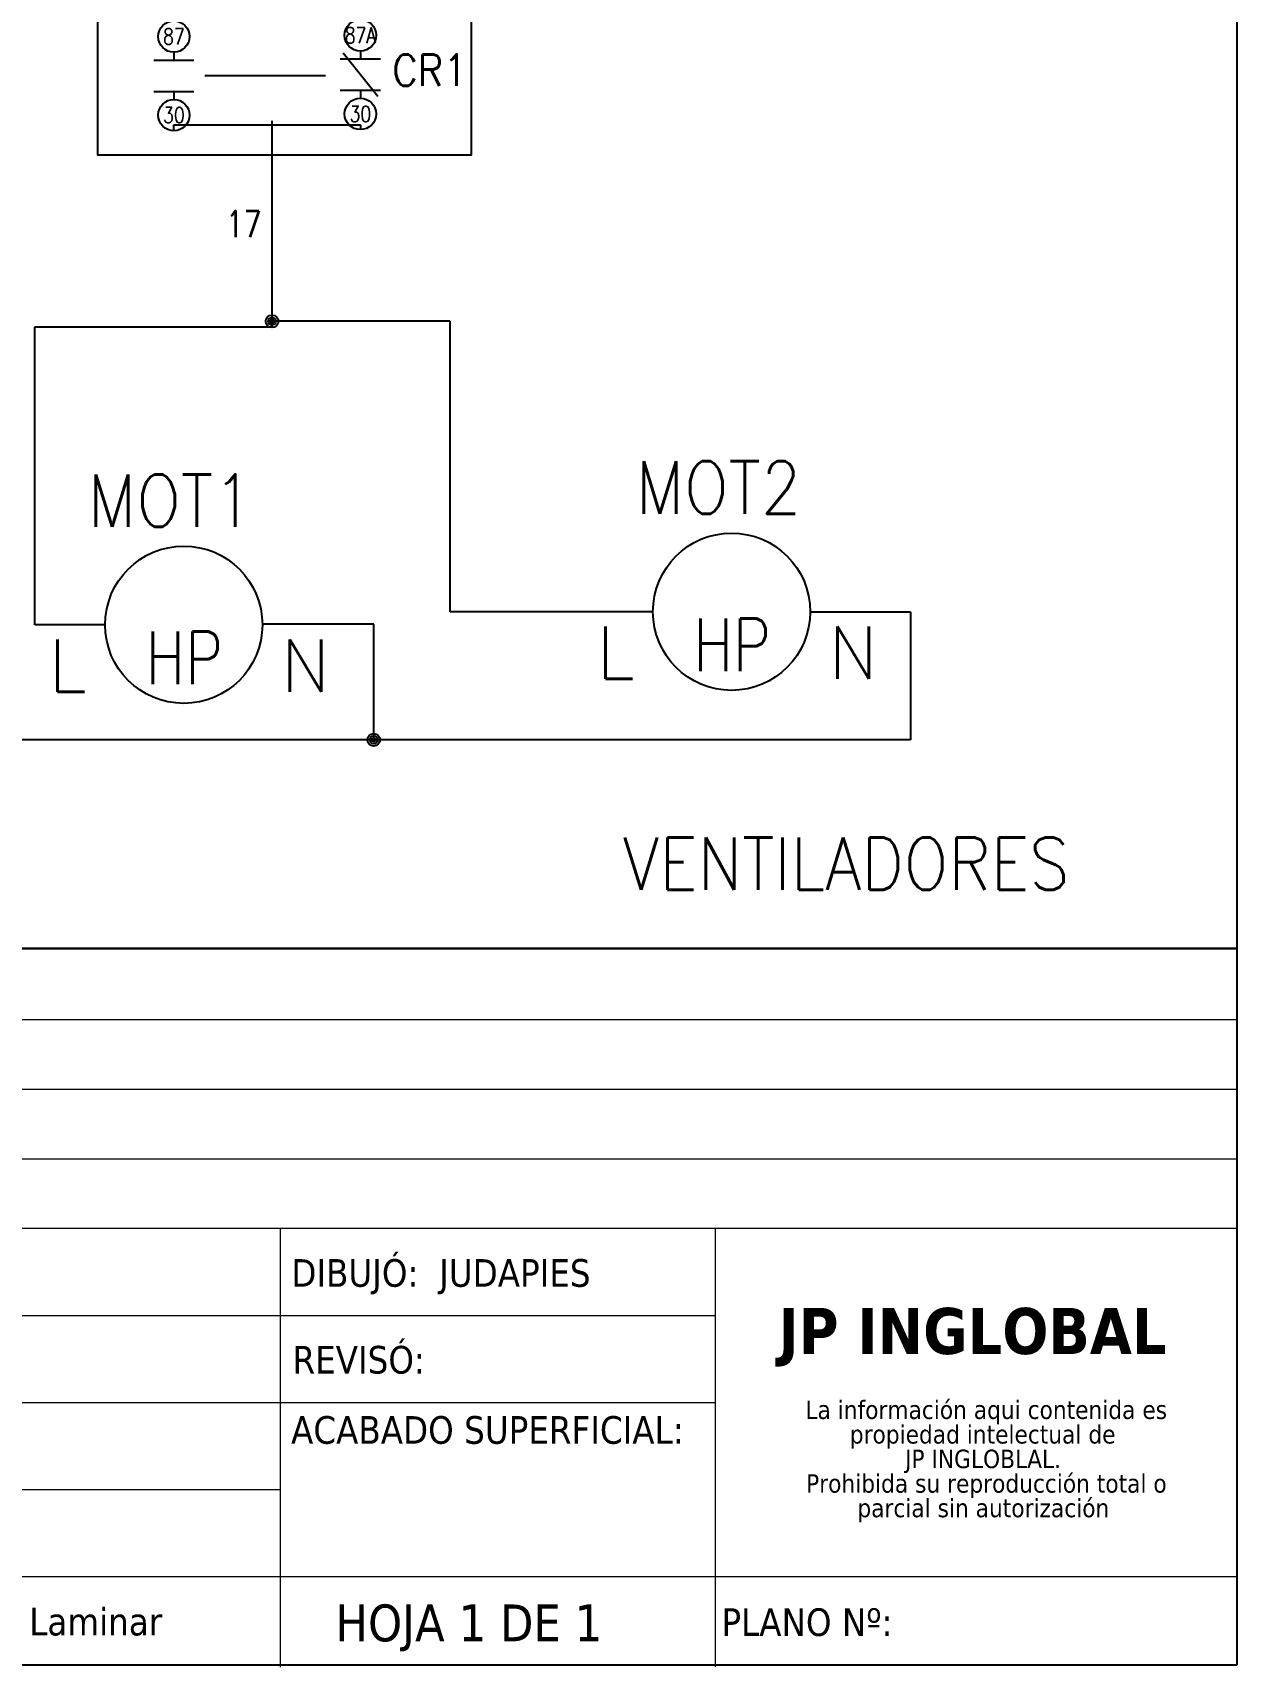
# Model space of a CAD drawing. Header units: millimetres. Extents: x 123.5 to 144.3, y 105.4 to 121.6.
# Drawn here: x 138.51 to 144.26, y 105.39 to 113.19 of the extents above; entities that cross this region are included whole.
import ezdxf
from ezdxf.enums import TextEntityAlignment as Align

# ---------------------------------------------------------------- set-up
doc = ezdxf.new("R2010")
doc.units = ezdxf.units.MM
doc.linetypes.add('CENTERX2', pattern=[20.32, 12.7, -2.54, 2.54, -2.54])
for name, color, linetype in [('CONTORNO', 179, 'Continuous'), ('DESC', 250, 'Continuous'), ('LINK', 9, 'Continuous'), ('MISC', 7, 'Continuous'), ('SYMS', 7, 'Continuous'), ('TAGS', 250, 'Continuous'), ('TERMS', 250, 'Continuous'), ('WIRES', 7, 'Continuous')]:
    doc.layers.add(name, color=color, linetype=linetype)
doc.layers.add('WIRENO', color=7, linetype='Continuous', true_color=0x000000)
doc.styles.add('SLDTEXTSTYLE0', font='tahoma.ttf')
doc.styles.add('SLDTEXTSTYLE1', font='')
doc.styles.add('WD', font='romans.shx')
doc.styles.get('SLDTEXTSTYLE1').set_extended_font_data('Tahoma', bold=True)

# ---------------------------------------------------------------- blocks, each defined once
blk = doc.blocks.new('SW_NOTE_2')
at = {"layer": 'CONTORNO', "color": 0, "char_height": 1.05833, "attachment_point": 2, "style": 'SLDTEXTSTYLE0'}
for s, insert in [('La información aqui contenida es ', (10.286, 1.344)), ('propiedad intelectual de', (10.082, -0.067)), ('JP INGLOBLAL.', (10.103, -1.478)), ('Prohibida su reproducción total o ', (10.297, -2.889)), ('parcial sin autorización', (10.121, -4.3))]:
    blk.add_mtext(s, dxfattribs=dict(at, insert=insert))
blk = doc.blocks.new('VCR21T')
for p, q in [((0, 0.0938), (0, 0.0625)), ((0, -0.0625), (0, -0.0938))]:
    blk.add_line(p, q)
at = {"linetype": 'Continuous'}
for p, q in [((-0.08, 0.0625), (0.08, 0.0625)), ((-0.08, -0.0625), (0.08, -0.0625))]:
    blk.add_line(p, q, dxfattribs=at)
for centre in [(0, 0.1562), (0, -0.1562)]:
    blk.add_circle(centre, 0.0625)
at = {"style": 'WD'}
for tag, p, width in [('INST', (0.125, 0.3258), 0.7), ('LOC', (0.125, 0.1562), 0.7), ('TAG2', (0.1269, -0.045), 0.9), ('XREF', (0.1287, -0.1994), 0.7), ('DESC1', (0.1287, -0.3514), 0.7), ('DESC2', (0.1287, -0.4987), 0.7), ('DESC3', (0.1287, -0.646), 0.7)]:
    blk.add_attdef(tag, p, '', height=0.125, dxfattribs=dict(at, width=width))
for tag, p, height, flags in [('X2TERM01', (0, 0.2188), 0.0125, 1), ('FAMILY', (-0.1808, 0.0031), 0.01, 9), ('CONTACT', (-0.1808, -0.0135), 0.01, 1), ('X8TERM02', (0, -0.2188), 0.0125, 1)]:
    blk.add_attdef(tag, p, '', height=height, dxfattribs=dict(at, flags=flags))
at = {"linetype": 'Continuous', "style": 'WD', "width": 0.8, "flags": 8}
for tag, p in [('TERM01', (0, 0.1562)), ('TERM02', (0, -0.1562))]:
    blk.add_attdef(tag, text='', height=0.0625, dxfattribs=at).set_placement(p, align=Align.MIDDLE_CENTER)
at = {"color": 7, "style": 'WD'}
for tag, p in [('X4LINK', (-0.1406, 0)), ('X1LINK', (0.125, 0))]:
    blk.add_attdef(tag, p, '', height=0.01, dxfattribs=at)
blk = doc.blocks.new('VCR22T')
at = {"linetype": 'Continuous'}
for p, q in [((-0.0687, 0.0859), (0.0687, -0.0859)), ((-0.08, 0.0625), (0.08, 0.0625)), ((-0.08, -0.0625), (0.08, -0.0625))]:
    blk.add_line(p, q, dxfattribs=at)
for p, q in [((0, 0.0938), (0, 0.0625)), ((0, -0.0625), (0, -0.0938))]:
    blk.add_line(p, q)
for centre in [(0, 0.1562), (0, -0.1562)]:
    blk.add_circle(centre, 0.0625)
at = {"style": 'WD'}
for tag, p, width in [('INST', (0.125, 0.3258), 0.7), ('LOC', (0.125, 0.1562), 0.7), ('TAG2', (0.1269, -0.045), 0.9), ('XREF', (0.1287, -0.1994), 0.7), ('DESC1', (0.1287, -0.3514), 0.7), ('DESC2', (0.1287, -0.4987), 0.7), ('DESC3', (0.1287, -0.646), 0.7)]:
    blk.add_attdef(tag, p, '', height=0.125, dxfattribs=dict(at, width=width))
for tag, p, height, flags in [('X2TERM01', (0, 0.2188), 0.0125, 1), ('FAMILY', (-0.1808, 0.0031), 0.01, 9), ('CONTACT', (-0.1808, -0.0135), 0.01, 1), ('X8TERM02', (0, -0.2188), 0.0125, 1)]:
    blk.add_attdef(tag, p, '', height=height, dxfattribs=dict(at, flags=flags))
at = {"linetype": 'Continuous', "style": 'WD', "width": 0.8, "flags": 8}
for tag, p in [('TERM01', (0, 0.1562)), ('TERM02', (0, -0.1562))]:
    blk.add_attdef(tag, text='', height=0.0625, dxfattribs=at).set_placement(p, align=Align.MIDDLE_CENTER)
at = {"color": 7, "style": 'WD'}
for tag, p in [('X4LINK', (-0.1406, 0)), ('X1LINK', (0.125, 0))]:
    blk.add_attdef(tag, p, '', height=0.01, dxfattribs=at)
blk = doc.blocks.new('rele')
at = {"layer": 'DESC'}
blk.add_lwpolyline([(136.6544, 114.667), (138.1382, 114.667), (138.1382, 114.0068), (136.6544, 114.0068)], close=True, dxfattribs=at)
at = {"layer": 'LINK'}
blk.add_lwpolyline([(137.0797, 114.3228), (137.5597, 114.3228)], dxfattribs=at)
at = {"layer": 'WIRES'}
for p, q in [((136.9565, 114.103), (136.9565, 114.127)), ((136.9565, 114.127), (137.6979, 114.127)), ((137.6979, 114.127), (137.6979, 114.1079))]:
    blk.add_line(p, q, dxfattribs=at)
at = {"layer": 'SYMS'}
ref = blk.add_blockref('VCR21T', (136.9565, 114.3217), dxfattribs=at)
ref.add_attrib('TERM02', '30', dxfattribs={"layer": 'TERMS', "linetype": 'Continuous', "height": 0.0625, "style": 'WD', "width": 0.8, "flags": 8}).set_placement((136.9565, 114.1655), align=Align.MIDDLE_CENTER)
ref.add_attrib('TERM01', '87', dxfattribs={"layer": 'TERMS', "linetype": 'Continuous', "height": 0.0625, "style": 'WD', "width": 0.8, "flags": 8}).set_placement((136.9565, 114.478), align=Align.MIDDLE_CENTER)
ref = blk.add_blockref('VCR22T', (137.6979, 114.3266), dxfattribs=at)
ref.add_attrib('TAG2', 'CR1', (137.8249, 114.2816), dxfattribs={"layer": 'TAGS', "height": 0.125, "style": 'WD', "width": 0.9})
ref.add_attrib('TERM02', '30', dxfattribs={"layer": 'TERMS', "linetype": 'Continuous', "height": 0.0625, "style": 'WD', "width": 0.8, "flags": 8}).set_placement((137.6979, 114.1704), align=Align.MIDDLE_CENTER)
ref.add_attrib('TERM01', '87A', dxfattribs={"layer": 'TERMS', "linetype": 'Continuous', "height": 0.0625, "style": 'WD', "width": 0.8, "flags": 8}).set_placement((137.6979, 114.4829), align=Align.MIDDLE_CENTER)
blk = doc.blocks.new('HMO12')
blk.add_circle((0, 0), 0.1875)
at = {"style": 'WD'}
for tag, width, p in [('INST', 0.7, (-0.0257, 0.5595)), ('LOC', 0.7, (-0.0257, 0.3899)), ('TAG1', 0.9, (-0.0312, 0.2336)), ('RATING1', 0.8, (0, 0))]:
    blk.add_attdef(tag, text='', height=0.125, dxfattribs=dict(at, width=width)).set_placement(p, align=Align.CENTER)
at = {"style": 'WD', "flags": 9}
blk.add_attdef('FAMILY', text='', height=0.01, dxfattribs=at).set_placement((-0.0053, 0.1698), align=Align.CENTER)
at = {"linetype": 'Continuous', "style": 'WD', "flags": 1}
for tag, p in [('CAT', (0, 0.1593)), ('MFG', (0, 0.1404))]:
    blk.add_attdef(tag, text='', height=0.01, dxfattribs=at).set_placement(p, align=Align.MIDDLE)
at = {"style": 'WD'}
for tag, p, width in [('DESC1', (1.126, 0.0461), 0.9), ('DESC2', (1.126, -0.1101), 0.9), ('DESC3', (1.126, -0.2664), 0.9), ('RATING3', (1.125, -0.4226), 0.8), ('RATING4', (1.125, -0.5789), 0.8), ('WDTAGALT', (1.125, -0.75), 0.7)]:
    blk.add_attdef(tag, p, '', height=0.125, dxfattribs=dict(at, width=width))
at = {"linetype": 'Continuous', "style": 'WD', "flags": 9}
blk.add_attdef('ASSYCODE', text='', height=0.01, dxfattribs=at).set_placement((0, 0.125), align=Align.CENTER)
at = {"style": 'WD', "flags": 1}
for tag, p in [('X4TERM01', (-0.1875, 0)), ('X1TERM02', (0.1875, 0)), ('X0TERM03', (0.1326, -0.1326))]:
    blk.add_attdef(tag, p, '', height=0.0125, dxfattribs=at)
at = {"linetype": 'Continuous', "style": 'WD'}
blk.add_attdef('TERM01', text='', height=0.125, dxfattribs=at).set_placement((-0.2312, -0.0349), align=Align.TOP_RIGHT)
at = {"style": 'WD', "width": 0.8}
blk.add_attdef('RATING2', text='', height=0.125, dxfattribs=at).set_placement((0.0012, -0.0165), align=Align.TOP_CENTER)
at = {"linetype": 'Continuous', "style": 'WD'}
for tag, p in [('TERM02', (0.2312, -0.0349)), ('TERM03', (0.0625, -0.2188))]:
    blk.add_attdef(tag, text='', height=0.125, dxfattribs=at).set_placement(p, align=Align.TOP_LEFT)
blk = doc.blocks.new('WDDOT')
for radius in [0.03, 0.0187, 0.00929]:
    blk.add_circle((0, 0), radius)
blk = doc.blocks.new('WD_WNV')
at = {"style": 'WD', "flags": 1}
for tag, p in [('W01USER', (-0.0625, 0.0938)), ('W02USER', (-0.0625, 0.0859)), ('W03USER', (-0.0625, 0.0781)), ('W04USER', (-0.0625, 0.0703)), ('W05USER', (-0.0625, 0.0625)), ('W06USER', (-0.0625, 0.0547)), ('W07USER', (-0.0625, 0.0469)), ('W08USER', (-0.0625, 0.0391)), ('W09USER', (-0.0625, 0.0312)), ('W10USER', (-0.0625, 0.0234))]:
    blk.add_attdef(tag, text='', height=0.005, dxfattribs=at).set_placement(p, align=Align.CENTER)
at = {"linetype": 'Continuous', "style": 'WD', "width": 0.8}
blk.add_attdef('WIRENO', text='', height=0.125, dxfattribs=at).set_placement((-0.05, 0), align=Align.MIDDLE_RIGHT)

msp = doc.modelspace()

# ---------------------------------------------------------------- linework, layer by layer
at = {"color": 7, "linetype": 'Continuous'}
for p, q in [((144.2555, 105.4055), (144.2555, 121.5905)), ((123.5055, 105.4055), (144.2555, 105.4055))]:
    msp.add_line(p, q, dxfattribs=at)
at = {"color": 7, "linetype": 'Continuous', "lineweight": 30}
msp.add_line((144.2555, 108.8229), (133.462, 108.8229), dxfattribs=at)
at = {"color": 7, "linetype": 'CENTERX2', "lineweight": 0}
for p in [(144.2555, 108.8229), (133.462, 105.4055)]:
    msp.add_line(p, (144.2555, 105.4055), dxfattribs=at)
at = {"color": 7, "linetype": 'Continuous', "lineweight": 0}
for p, q in [((144.2555, 108.4823), (135.8725, 108.4823)), ((144.2555, 108.1503), (135.8725, 108.1503)), ((144.2555, 107.8183), (135.8725, 107.8183)), ((144.2555, 107.4863), (133.4655, 107.4863)), ((139.6906, 107.4863), (139.6906, 105.3945)), ((141.7655, 107.4863), (141.7655, 105.3969)), ((141.7655, 107.0713), (135.5405, 107.0713)), ((141.7655, 106.6563), (133.4651, 106.6563)), ((139.6906, 106.2413), (133.4651, 106.2413)), ((144.2555, 105.8263), (133.4651, 105.8263))]:
    msp.add_line(p, q, dxfattribs=at)
at = {"layer": 'WIRES'}
for p, q in [((139.6511, 111.7861), (139.6511, 112.7691)), ((138.519, 110.3662), (138.519, 111.7861)), ((138.519, 111.7861), (139.6511, 111.7861)), ((140.5002, 111.8131), (139.6511, 111.8131)), ((140.5002, 110.4283), (140.5002, 111.8131)), ((141.4681, 110.4283), (140.5002, 110.4283)), ((142.2181, 110.4283), (142.6971, 110.4283)), ((142.6971, 110.4283), (142.6971, 109.8174)), ((138.8549, 110.3662), (138.519, 110.3662)), ((140.1363, 110.3694), (139.6049, 110.3694)), ((140.1363, 109.8174), (140.1363, 110.3694)), ((140.1363, 109.8174), (138.1613, 109.8174)), ((142.6971, 109.8174), (140.1363, 109.8174))]:
    msp.add_line(p, q, dxfattribs=at)

# ---------------------------------------------------------------- block references
at = {"layer": 'CONTORNO', "color": 7, "xscale": 0.083, "yscale": 0.083, "zscale": 0.083}
msp.add_blockref('SW_NOTE_2', (142.204, 106.555), dxfattribs=at)
at = {"layer": 'DESC', "xscale": 1.2, "yscale": 1.2, "zscale": 1.2}
msp.add_blockref('rele', (-25.165, -24.2022), dxfattribs=at)
at = {"layer": 'SYMS'}
for p in [(139.6511, 111.8131), (140.1363, 109.8174)]:
    msp.add_blockref('WDDOT', p, dxfattribs=at)
ref = msp.add_blockref('HMO12', (139.2299, 110.3662), dxfattribs=dict(at, xscale=2, yscale=2, zscale=2))
ref.add_attrib('TERM02', 'N', dxfattribs={"layer": 'TERMS', "linetype": 'Continuous', "height": 0.25, "style": 'WD'}).set_placement((139.6924, 110.2963), align=Align.TOP_LEFT)
ref.add_attrib('TERM01', 'L', dxfattribs={"layer": 'TERMS', "linetype": 'Continuous', "height": 0.25, "style": 'WD'}).set_placement((138.7674, 110.2963), align=Align.TOP_RIGHT)
ref.add_attrib('RATING2', 'HP', dxfattribs={"layer": 'MISC', "height": 0.25, "style": 'WD', "width": 0.8}).set_placement((139.2324, 110.3332), align=Align.TOP_CENTER)
ref.add_attrib('TAG1', 'MOT1', dxfattribs={"layer": 'TAGS', "height": 0.25, "style": 'WD', "width": 0.9}).set_placement((139.1674, 110.8334), align=Align.CENTER)
ref = msp.add_blockref('HMO12', (141.8431, 110.4283), dxfattribs=dict(at, xscale=2, yscale=2, zscale=2))
ref.add_attrib('TERM02', 'N', dxfattribs={"layer": 'TERMS', "linetype": 'Continuous', "height": 0.25, "style": 'WD'}).set_placement((142.3056, 110.3585), align=Align.TOP_LEFT)
ref.add_attrib('TERM01', 'L', dxfattribs={"layer": 'TERMS', "linetype": 'Continuous', "height": 0.25, "style": 'WD'}).set_placement((141.3806, 110.3585), align=Align.TOP_RIGHT)
ref.add_attrib('RATING2', 'HP', dxfattribs={"layer": 'MISC', "height": 0.25, "style": 'WD', "width": 0.8}).set_placement((141.8456, 110.3954), align=Align.TOP_CENTER)
ref.add_attrib('DESC1', 'VENTILADORES', (141.3246, 109.1023), dxfattribs={"layer": 'DESC', "height": 0.25, "style": 'WD', "width": 0.9})
ref.add_attrib('TAG1', 'MOT2', dxfattribs={"layer": 'TAGS', "height": 0.25, "style": 'WD', "width": 0.9}).set_placement((141.7806, 110.8956), align=Align.CENTER)
at = {"layer": 'WIRENO'}
ref = msp.add_blockref('WD_WNV', (139.6511, 112.2776), dxfattribs=at)
ref.add_attrib('WIRENO', '17', dxfattribs={"linetype": 'Continuous', "height": 0.125, "style": 'WD', "width": 0.8}).set_placement((139.6011, 112.2776), align=Align.MIDDLE_RIGHT)

# ---------------------------------------------------------------- texts
at = {"color": 7, "linetype": 'Continuous', "lineweight": 0, "attachment_point": 1, "style": 'SLDTEXTSTYLE0'}
for s, insert, char_height in [('REVISÓ:', (139.7486, 106.9271), 0.13176), ('\\pi-0.39529,l0.52705,t1.0541;NOMBRE:^IConexiones Electricas y Electronicas Modulo Flujo Laminar ', (133.5151, 105.6784), 0.131763), ('HOJA 1 DE 1', (139.953, 105.6941), 0.175683), ('PLANO Nº:', (141.7947, 105.6757), 0.13176)]:
    msp.add_mtext(s, dxfattribs=dict(at, insert=insert, char_height=char_height))
at = {"layer": 'CONTORNO', "color": 7, "char_height": 0.131763, "attachment_point": 1, "style": 'SLDTEXTSTYLE0'}
for s, insert in [('DIBUJÓ:  JUDAPIES', (139.7431, 107.341)), ('ACABADO SUPERFICIAL:', (139.7418, 106.5923))]:
    msp.add_mtext(s, dxfattribs=dict(at, insert=insert))
at = {"layer": 'CONTORNO', "insert": (142.0671, 107.1082), "char_height": 0.219604, "attachment_point": 1, "style": 'SLDTEXTSTYLE1'}
msp.add_mtext('JP INGLOBAL', dxfattribs=at)

doc.saveas('drawing.dxf')
